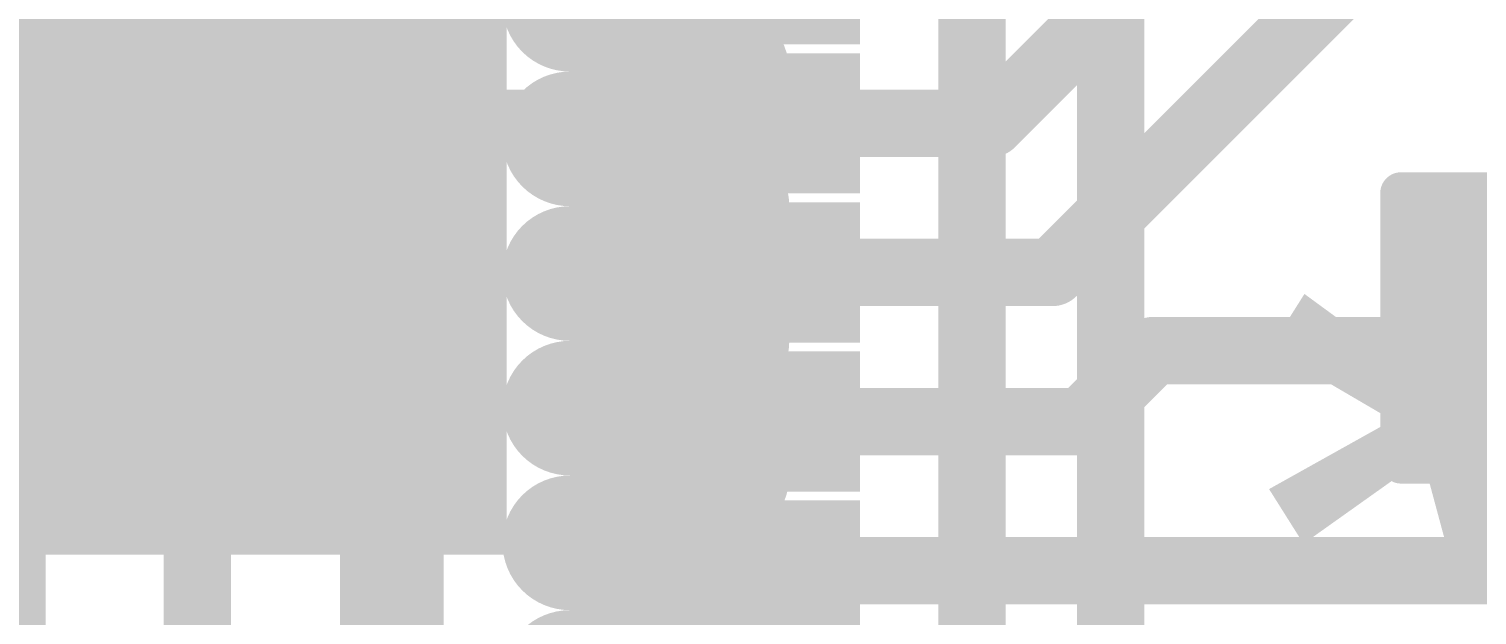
# Model space of a CAD drawing. Header units: millimetres. Extents: x -0.43 to 2.06, y -0.4 to 2.49.
# Drawn here: x 0.771 to 0.943, y 1.7139 to 1.7835 of the extents above; entities that cross this region are included whole.
import ezdxf

# ---------------------------------------------------------------- set-up
doc = ezdxf.new("R2010")
doc.units = ezdxf.units.MM
doc.header["$MEASUREMENT"] = 0
for name, color, linetype in [('BottomLayer', 5, 'Continuous'), ('TopLayer', 1, 'Continuous'), ('TopOverlay', 2, 'Continuous'), ('TopPaste', 8, 'Continuous'), ('TopSolder', 216, 'Continuous'), ('ViaHoleLayer', 16, 'Continuous')]:
    doc.layers.add(name, color=color, linetype=linetype)
doc.styles.add('Arial', font='', dxfattribs={"height": 0.2})
doc.styles.get('Arial').set_extended_font_data('Arial')

# ---------------------------------------------------------------- blocks, each defined once
blk = doc.blocks.new('QFN_28_EP_4X4__55')
at = {"layer": 'TopLayer'}
for points in [[(-0.04724, -0.04724), (-0.04724, 0.04724), (0.04724, 0.04724), (0.04724, -0.04724)], [(0.06301, 0.00433), (0.08919, 0.00433), (0.08919, -0.00433), (0.06301, -0.00433)], [(0.06301, -0.01339), (0.08919, -0.01339), (0.08919, -0.02205), (0.06301, -0.02205)], [(0.06301, -0.0311), (0.08919, -0.0311), (0.08919, -0.03976), (0.06301, -0.03976)], [(0.06301, -0.04882), (0.08919, -0.04882), (0.08919, -0.05748), (0.06301, -0.05748)]]:
    blk.add_hatch(color=1, dxfattribs=at).paths.add_polyline_path(points)
at = {"layer": 'TopPaste'}
for points in [[(-0.04724, -0.04724), (-0.04724, 0.04724), (0.04724, 0.04724), (0.04724, -0.04724)], [(0.06301, 0.00433), (0.08919, 0.00433), (0.08919, -0.00433), (0.06301, -0.00433)], [(0.06301, -0.01339), (0.08919, -0.01339), (0.08919, -0.02205), (0.06301, -0.02205)], [(0.06301, -0.0311), (0.08919, -0.0311), (0.08919, -0.03976), (0.06301, -0.03976)], [(0.06301, -0.04882), (0.08919, -0.04882), (0.08919, -0.05748), (0.06301, -0.05748)]]:
    blk.add_hatch(color=8, dxfattribs=at).paths.add_polyline_path(points)
at = {"layer": 'TopSolder'}
for points in [[(-0.05124, -0.05124), (-0.05124, 0.05124), (0.05124, 0.05124), (0.05124, -0.05124)], [(0.05901, 0.02605), (0.09319, 0.02605), (0.09319, 0.00939), (0.05901, 0.00939)], [(0.05901, 0.00833), (0.09319, 0.00833), (0.09319, -0.00833), (0.05901, -0.00833)], [(0.05901, -0.00939), (0.09319, -0.00939), (0.09319, -0.02605), (0.05901, -0.02605)], [(0.05901, -0.0271), (0.09319, -0.0271), (0.09319, -0.04376), (0.05901, -0.04376)], [(0.05901, -0.04482), (0.09319, -0.04482), (0.09319, -0.06148), (0.05901, -0.06148)]]:
    blk.add_hatch(color=216, dxfattribs=at).paths.add_polyline_path(points)
blk = doc.blocks.new('CAP_0402_133')
at = {"layer": 'TopLayer'}
for points in [[(-0.0275, -0.0125), (-0.0275, 0.0125), (-0.0095, 0.0125), (-0.0095, -0.0125)], [(0.0095, -0.0125), (0.0095, 0.0125), (0.0275, 0.0125), (0.0275, -0.0125)]]:
    blk.add_hatch(color=1, dxfattribs=at).paths.add_polyline_path(points)
at = {"layer": 'TopPaste'}
for points in [[(-0.0275, -0.0125), (-0.0275, 0.0125), (-0.0095, 0.0125), (-0.0095, -0.0125)], [(0.0095, -0.0125), (0.0095, 0.0125), (0.0275, 0.0125), (0.0275, -0.0125)]]:
    blk.add_hatch(color=8, dxfattribs=at).paths.add_polyline_path(points)
at = {"layer": 'TopSolder'}
for points in [[(-0.02986, -0.01486), (-0.02986, 0.01486), (-0.00714, 0.01486), (-0.00714, -0.01486)], [(0.00714, -0.01486), (0.00714, 0.01486), (0.02986, 0.01486), (0.02986, -0.01486)]]:
    blk.add_hatch(color=216, dxfattribs=at).paths.add_polyline_path(points)
at = {"layer": 'TopOverlay', "const_width": 0.005}
for points in [[(-0.011, 0.016), (-0.031, 0.016)], [(-0.031, 0.016), (-0.031, -0.016)], [(0.031, 0.016), (0.011, 0.016)], [(0.031, 0.016), (0.031, -0.016)], [(-0.011, -0.016), (-0.031, -0.016)], [(0.031, -0.016), (0.011, -0.016)]]:
    blk.add_lwpolyline(points, dxfattribs=at)
at = {"layer": 'TopOverlay', "const_width": 0.0025}
for points in [[(-0.03225, 0.016, 1), (-0.02975, 0.016, 1)], [(-0.03225, 0.016, 1), (-0.02975, 0.016, 1)], [(-0.01225, 0.016, 1), (-0.00975, 0.016, 1)], [(0.00975, 0.016, 1), (0.01225, 0.016, 1)], [(0.02975, 0.016, 1), (0.03225, 0.016, 1)], [(0.02975, 0.016, 1), (0.03225, 0.016, 1)], [(-0.03225, -0.016, 1), (-0.02975, -0.016, 1)], [(-0.03225, -0.016, 1), (-0.02975, -0.016, 1)], [(-0.01225, -0.016, 1), (-0.00975, -0.016, 1)], [(0.00975, -0.016, 1), (0.01225, -0.016, 1)], [(0.02975, -0.016, 1), (0.03225, -0.016, 1)], [(0.02975, -0.016, 1), (0.03225, -0.016, 1)]]:
    blk.add_lwpolyline(points, format="xyb", close=True, dxfattribs=at)

msp = doc.modelspace()

# ---------------------------------------------------------------- hatches: boundary and pattern name
at = {"layer": 'BottomLayer'}
h = msp.add_hatch(color=5, dxfattribs=at)
edge = h.paths.add_edge_path()
edge.add_arc((0.946, 1.742), 0.01181, 0, 360)
at = {"layer": 'TopLayer'}
msp.add_hatch(color=1, dxfattribs=at).paths.add_polyline_path([(0.933, 1.731), (0.9625, 1.731), (0.9625, 1.761), (0.933, 1.761)])
h = msp.add_hatch(color=1, dxfattribs=at)
edge = h.paths.add_edge_path()
edge.add_arc((0.946, 1.742), 0.01181, 0, 360)
at = {"layer": 'ViaHoleLayer'}
h = msp.add_hatch(color=16, dxfattribs=at)
edge = h.paths.add_edge_path()
edge.add_arc((0.946, 1.742), 0.00591, 0, 360)

# ---------------------------------------------------------------- linework, layer by layer
at = {"layer": 'BottomLayer'}
for points, const_width in [([(0.791, 1.223), (0.791, 2.185)], 0.008), ([(0.81625, 1.15275), (0.81625, 2.10625)], 0.008), ([(0.8995, 1.0055), (0.8995, 2.0595)], 0.008), ([(0.883, 1.44613), (0.883, 2.055)], 0.008), ([(0.769, 1.241), (0.769, 1.909)], 0.008), ([(0.83525, 1.78246), (0.85331, 1.78246)], 0.008), ([(0.83525, 1.77446), (0.85331, 1.77446)], 0.008), ([(0.83525, 1.76646), (0.85331, 1.76646)], 0.008), ([(0.83525, 1.75846), (0.85331, 1.75846)], 0.008), ([(0.83525, 1.75046), (0.85331, 1.75046)], 0.008), ([(0.946, 1.742), (0.979, 1.709)], 0.022), ([(0.83525, 1.74246), (0.85331, 1.74246)], 0.008), ([(0.83525, 1.73446), (0.85331, 1.73446)], 0.008), ([(0.83525, 1.72646), (0.85331, 1.72646)], 0.008), ([(0.83525, 1.71846), (0.85331, 1.71846)], 0.008), ([(0.83525, 1.71046), (0.85331, 1.71046)], 0.008)]:
    msp.add_lwpolyline(points, dxfattribs=dict(at, const_width=const_width))
at = {"layer": 'BottomLayer', "const_width": 0.008}
for points in [[(0.83525, 1.78246, -1), (0.83525, 1.79046)], [(0.85331, 1.78246, -1), (0.85331, 1.77446)], [(0.83525, 1.76646, -1), (0.83525, 1.77446)], [(0.85331, 1.76646, -1), (0.85331, 1.75846)], [(0.83525, 1.75046, -1), (0.83525, 1.75846)], [(0.85331, 1.75046, -1), (0.85331, 1.74246)], [(0.83525, 1.73446, -1), (0.83525, 1.74246)], [(0.85331, 1.73446, -1), (0.85331, 1.72646)], [(0.83525, 1.71846, -1), (0.83525, 1.72646)], [(0.85331, 1.71846, -1), (0.85331, 1.71046)], [(0.83525, 1.70246, -1), (0.83525, 1.71046)]]:
    msp.add_lwpolyline(points, format="xyb", dxfattribs=at)
at = {"layer": 'BottomLayer'}
for points, const_width in [([(0.83325, 1.78246, 1), (0.83725, 1.78246, 1)], 0.004), ([(0.83325, 1.78246, 1), (0.83725, 1.78246, 1)], 0.004), ([(0.85131, 1.78246, 1), (0.85531, 1.78246, 1)], 0.004), ([(0.85131, 1.78246, 1), (0.85531, 1.78246, 1)], 0.004), ([(0.83325, 1.77446, 1), (0.83725, 1.77446, 1)], 0.004), ([(0.83325, 1.77446, 1), (0.83725, 1.77446, 1)], 0.004), ([(0.85131, 1.77446, 1), (0.85531, 1.77446, 1)], 0.004), ([(0.85131, 1.77446, 1), (0.85531, 1.77446, 1)], 0.004), ([(0.83325, 1.76646, 1), (0.83725, 1.76646, 1)], 0.004), ([(0.83325, 1.76646, 1), (0.83725, 1.76646, 1)], 0.004), ([(0.85131, 1.76646, 1), (0.85531, 1.76646, 1)], 0.004), ([(0.85131, 1.76646, 1), (0.85531, 1.76646, 1)], 0.004), ([(0.83325, 1.75846, 1), (0.83725, 1.75846, 1)], 0.004), ([(0.83325, 1.75846, 1), (0.83725, 1.75846, 1)], 0.004), ([(0.85131, 1.75846, 1), (0.85531, 1.75846, 1)], 0.004), ([(0.85131, 1.75846, 1), (0.85531, 1.75846, 1)], 0.004), ([(0.83325, 1.75046, 1), (0.83725, 1.75046, 1)], 0.004), ([(0.83325, 1.75046, 1), (0.83725, 1.75046, 1)], 0.004), ([(0.85131, 1.75046, 1), (0.85531, 1.75046, 1)], 0.004), ([(0.85131, 1.75046, 1), (0.85531, 1.75046, 1)], 0.004), ([(0.9405, 1.742, 1), (0.9515, 1.742, 1)], 0.011), ([(0.83325, 1.74246, 1), (0.83725, 1.74246, 1)], 0.004), ([(0.83325, 1.74246, 1), (0.83725, 1.74246, 1)], 0.004), ([(0.85131, 1.74246, 1), (0.85531, 1.74246, 1)], 0.004), ([(0.85131, 1.74246, 1), (0.85531, 1.74246, 1)], 0.004), ([(0.83325, 1.73446, 1), (0.83725, 1.73446, 1)], 0.004), ([(0.83325, 1.73446, 1), (0.83725, 1.73446, 1)], 0.004), ([(0.85131, 1.73446, 1), (0.85531, 1.73446, 1)], 0.004), ([(0.85131, 1.73446, 1), (0.85531, 1.73446, 1)], 0.004), ([(0.83325, 1.72646, 1), (0.83725, 1.72646, 1)], 0.004), ([(0.83325, 1.72646, 1), (0.83725, 1.72646, 1)], 0.004), ([(0.85131, 1.72646, 1), (0.85531, 1.72646, 1)], 0.004), ([(0.85131, 1.72646, 1), (0.85531, 1.72646, 1)], 0.004), ([(0.83325, 1.71846, 1), (0.83725, 1.71846, 1)], 0.004), ([(0.83325, 1.71846, 1), (0.83725, 1.71846, 1)], 0.004), ([(0.85131, 1.71846, 1), (0.85531, 1.71846, 1)], 0.004), ([(0.85131, 1.71846, 1), (0.85531, 1.71846, 1)], 0.004), ([(0.83325, 1.71046, 1), (0.83725, 1.71046, 1)], 0.004), ([(0.83325, 1.71046, 1), (0.83725, 1.71046, 1)], 0.004), ([(0.85131, 1.71046, 1), (0.85531, 1.71046, 1)], 0.004), ([(0.85131, 1.71046, 1), (0.85531, 1.71046, 1)], 0.004)]:
    msp.add_lwpolyline(points, format="xyb", close=True, dxfattribs=dict(at, const_width=const_width))
at = {"layer": 'TopLayer'}
for points, const_width in [([(0.88531, 1.77231), (0.94751, 1.83451)], 0.008), ([(0.7588, 1.79002), (0.77651, 1.77231)], 0.01), ([(0.89259, 1.75459), (0.928, 1.79)], 0.008), ([(0.79423, 1.77231), (0.85261, 1.77231)], 0.008), ([(0.85261, 1.77231), (0.88531, 1.77231)], 0.008), ([(0.81194, 1.6962), (0.81194, 1.75459)], 0.008), ([(0.85261, 1.75459), (0.89259, 1.75459)], 0.008), ([(0.89611, 1.73687), (0.90455, 1.74531)], 0.008), ([(0.90455, 1.74531), (0.946, 1.74531)], 0.008), ([(0.85261, 1.73687), (0.89611, 1.73687)], 0.008), ([(0.85261, 1.71916), (0.95384, 1.71916)], 0.008)]:
    msp.add_lwpolyline(points, dxfattribs=dict(at, const_width=const_width))
for points, const_width in [([(0.77401, 1.77231, 1), (0.77901, 1.77231, 1)], 0.005), ([(0.79223, 1.77231, 1), (0.79623, 1.77231, 1)], 0.004), ([(0.85061, 1.77231, 1), (0.85461, 1.77231, 1)], 0.004), ([(0.85061, 1.77231, 1), (0.85461, 1.77231, 1)], 0.004), ([(0.88331, 1.77231, 1), (0.88731, 1.77231, 1)], 0.004), ([(0.88331, 1.77231, 1), (0.88731, 1.77231, 1)], 0.004), ([(0.80994, 1.75459, 1), (0.81394, 1.75459, 1)], 0.004), ([(0.85061, 1.75459, 1), (0.85461, 1.75459, 1)], 0.004), ([(0.89059, 1.75459, 1), (0.89459, 1.75459, 1)], 0.004), ([(0.89059, 1.75459, 1), (0.89459, 1.75459, 1)], 0.004), ([(0.90255, 1.74531, 1), (0.90655, 1.74531, 1)], 0.004), ([(0.90255, 1.74531, 1), (0.90655, 1.74531, 1)], 0.004), ([(0.944, 1.74531, 1), (0.948, 1.74531, 1)], 0.004), ([(0.85061, 1.73687, 1), (0.85461, 1.73687, 1)], 0.004), ([(0.89411, 1.73687, 1), (0.89811, 1.73687, 1)], 0.004), ([(0.89411, 1.73687, 1), (0.89811, 1.73687, 1)], 0.004), ([(0.85061, 1.71916, 1), (0.85461, 1.71916, 1)], 0.004)]:
    msp.add_lwpolyline(points, format="xyb", close=True, dxfattribs=dict(at, const_width=const_width))

# ---------------------------------------------------------------- block references
msp.add_blockref('QFN_28_EP_4X4__55', (0.77651, 1.77231))
at = {"rotation": 180}
msp.add_blockref('CAP_0402_133', (0.965, 1.748), dxfattribs=at)

# ---------------------------------------------------------------- texts
at = {"layer": 'TopOverlay', "style": 'Arial'}
msp.add_text('*', height=0.08, rotation=270, dxfattribs=at).set_placement((0.87912, 1.7588))

doc.saveas('drawing.dxf')
